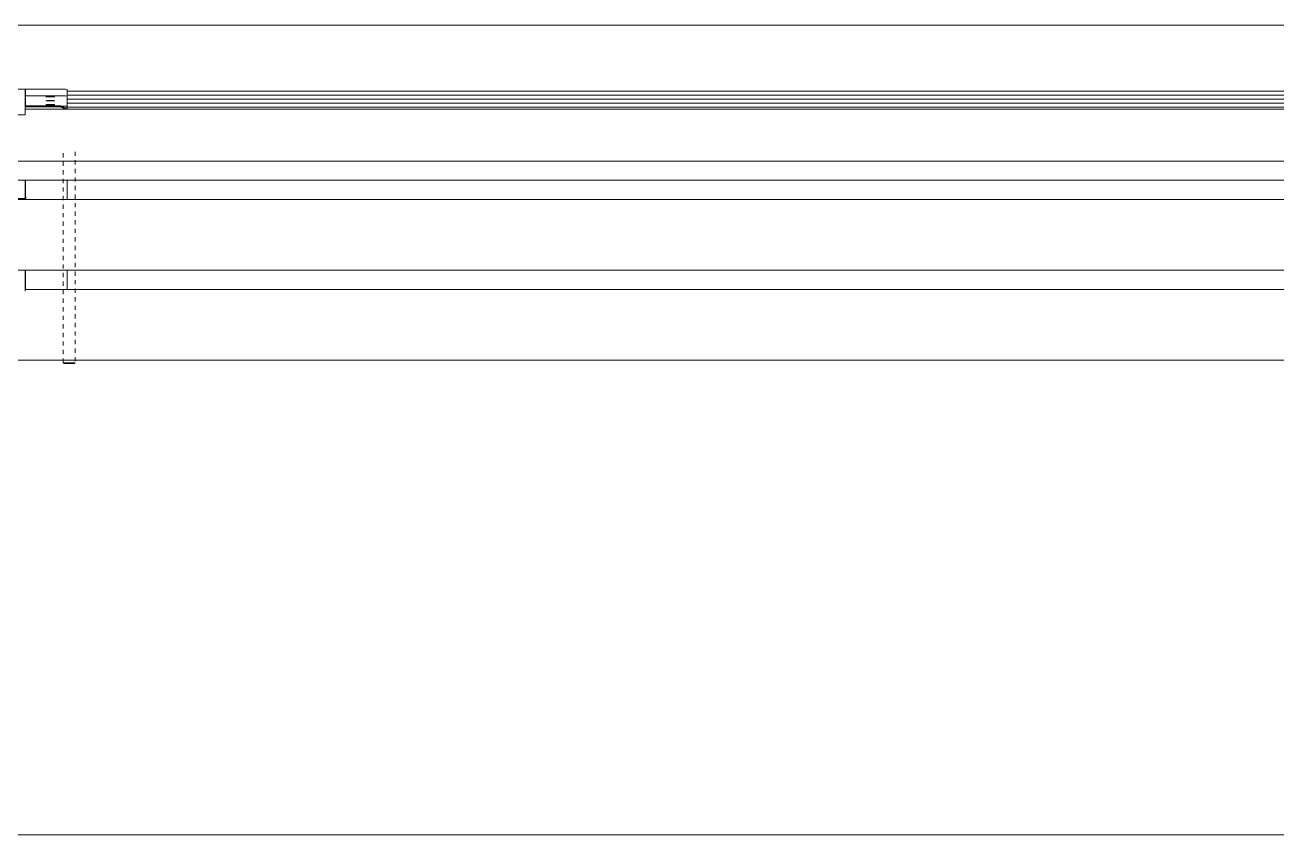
# Model space of a CAD drawing. Header units: inches. Extents: x -12 to 176, y -4 to 123.
# Drawn here: x 3.85 to 33.13, y 99.43 to 118.36 of the extents above; entities that cross this region are included whole.
import ezdxf

# ---------------------------------------------------------------- set-up
doc = ezdxf.new("R2010")
doc.units = ezdxf.units.IN
doc.linetypes.add('HIDDEN', pattern=[1.905, 1.27, -0.635])
doc.layers.add('ZANO_R', color=7, linetype='Continuous', lineweight=0)
doc.layers.add('ZANO_R_przerywana', color=250, linetype='HIDDEN', lineweight=0)

msp = doc.modelspace()

# ---------------------------------------------------------------- linework, layer by layer
at = {"layer": 'ZANO_R'}
for p, q in [((1.60821, 118.36439), (72.2382, 118.36439)), ((3.45861, 116.86771), (3.85231, 116.86771)), ((3.85231, 116.86771), (3.85231, 116.37146)), ((3.86018, 116.86091), (3.85231, 116.86065)), ((4.63971, 116.86789), (3.86018, 116.86789)), ((3.86018, 116.86789), (3.86018, 116.71055)), ((4.67915, 116.86888), (4.63971, 116.86789)), ((4.71859, 116.86854), (4.67915, 116.86888)), ((4.75801, 116.86688), (4.71859, 116.86854)), ((4.79735, 116.86389), (4.75801, 116.86688)), ((4.83656, 116.85958), (4.79735, 116.86389)), ((4.83656, 116.70224), (4.83656, 116.85958)), ((35.7421, 116.81625), (4.83656, 116.81625)), ((3.86018, 116.70357), (3.85231, 116.70331)), ((3.85231, 116.65461), (3.86052, 116.65435)), ((3.86018, 116.63005), (3.85231, 116.63005)), ((3.86018, 116.53695), (3.85231, 116.53695)), ((4.63971, 116.71055), (3.86018, 116.71055)), ((3.86018, 116.71055), (3.86018, 116.70592)), ((3.86018, 116.70592), (3.86677, 116.70555)), ((3.86677, 116.70393), (3.86018, 116.70357)), ((3.86018, 116.652), (3.86018, 116.65436)), ((3.86383, 116.65218), (3.86018, 116.652)), ((3.86018, 116.652), (3.86018, 116.477)), ((3.86052, 116.65435), (3.86872, 116.65382)), ((3.86694, 116.65239), (3.86383, 116.65218)), ((3.86677, 116.70555), (3.86847, 116.7054)), ((3.86847, 116.70408), (3.86677, 116.70393)), ((3.86824, 116.6525), (3.86694, 116.65239)), ((3.86936, 116.65261), (3.86824, 116.6525)), ((3.86847, 116.7054), (3.86986, 116.70525)), ((3.86986, 116.70424), (3.86847, 116.70408)), ((3.86872, 116.65382), (3.86968, 116.65371)), ((3.87026, 116.65273), (3.86936, 116.65261)), ((3.86968, 116.65371), (3.8701, 116.65365)), ((3.86986, 116.70525), (3.87041, 116.70516)), ((3.87041, 116.70432), (3.86986, 116.70424)), ((3.8701, 116.65365), (3.87048, 116.65359)), ((3.87064, 116.65279), (3.87026, 116.65273)), ((3.87041, 116.70516), (3.87066, 116.70512)), ((3.87066, 116.70436), (3.87041, 116.70432)), ((3.87048, 116.65359), (3.87081, 116.65354)), ((3.87096, 116.65286), (3.87064, 116.65279)), ((3.87066, 116.70512), (3.87088, 116.70508)), ((3.87088, 116.7044), (3.87066, 116.70436)), ((3.87081, 116.65354), (3.87095, 116.65351)), ((3.87088, 116.70508), (3.87107, 116.70504)), ((3.87107, 116.70444), (3.87088, 116.7044)), ((3.87095, 116.65351), (3.87109, 116.65348)), ((3.87109, 116.65289), (3.87096, 116.65286)), ((3.87107, 116.70504), (3.87116, 116.70502)), ((3.87116, 116.70446), (3.87107, 116.70444)), ((3.87109, 116.65348), (3.87121, 116.65345)), ((3.87122, 116.65292), (3.87109, 116.65289)), ((3.87116, 116.70502), (3.87124, 116.705)), ((3.87124, 116.70448), (3.87116, 116.70446)), ((3.87121, 116.65345), (3.87132, 116.65342)), ((3.87133, 116.65295), (3.87122, 116.65292)), ((3.87124, 116.705), (3.87131, 116.70498)), ((3.87131, 116.70451), (3.87124, 116.70448)), ((3.87131, 116.70498), (3.87138, 116.70496)), ((3.87138, 116.70453), (3.87131, 116.70451)), ((3.87132, 116.65342), (3.87137, 116.6534)), ((3.87138, 116.65297), (3.87133, 116.65295)), ((3.87137, 116.6534), (3.87141, 116.65338)), ((3.87138, 116.70496), (3.87145, 116.70493)), ((3.87145, 116.70455), (3.87138, 116.70453)), ((3.87143, 116.65298), (3.87138, 116.65297)), ((3.87141, 116.65338), (3.87146, 116.65337)), ((3.87147, 116.653), (3.87143, 116.65298)), ((3.87145, 116.70493), (3.87147, 116.70492)), ((3.87147, 116.70456), (3.87145, 116.70455)), ((3.87146, 116.65337), (3.8715, 116.65335)), ((3.87147, 116.70492), (3.8715, 116.70491)), ((3.8715, 116.70457), (3.87147, 116.70456)), ((3.87151, 116.65301), (3.87147, 116.653)), ((3.8715, 116.70491), (3.87153, 116.7049)), ((3.87153, 116.70458), (3.8715, 116.70457)), ((3.8715, 116.65335), (3.87153, 116.65334)), ((3.87153, 116.65302), (3.87151, 116.65301)), ((3.87153, 116.7049), (3.87155, 116.70489)), ((3.87155, 116.70459), (3.87153, 116.70458)), ((3.87153, 116.65334), (3.87155, 116.65333)), ((3.87154, 116.65303), (3.87153, 116.65302)), ((3.87156, 116.65304), (3.87154, 116.65303)), ((3.87155, 116.70489), (3.87157, 116.70488)), ((3.87157, 116.7046), (3.87155, 116.70459)), ((3.87155, 116.65333), (3.87157, 116.65332)), ((3.87158, 116.65304), (3.87156, 116.65304)), ((3.87157, 116.70488), (3.87159, 116.70487)), ((3.87159, 116.70461), (3.87157, 116.7046)), ((3.87157, 116.65332), (3.87158, 116.65332)), ((3.87158, 116.65332), (3.8716, 116.65331)), ((3.87159, 116.65305), (3.87158, 116.65304)), ((3.87159, 116.70487), (3.87161, 116.70486)), ((3.87161, 116.70462), (3.87159, 116.70461)), ((3.87161, 116.65306), (3.87159, 116.65305)), ((3.8716, 116.65331), (3.87161, 116.6533)), ((3.87161, 116.70486), (3.87163, 116.70485)), ((3.87163, 116.70463), (3.87161, 116.70462)), ((3.87161, 116.6533), (3.87162, 116.65329)), ((3.87162, 116.65307), (3.87161, 116.65306)), ((3.87162, 116.65329), (3.87163, 116.65329)), ((3.87163, 116.65307), (3.87162, 116.65307)), ((3.87163, 116.70485), (3.87165, 116.70484)), ((3.87165, 116.70464), (3.87163, 116.70463)), ((3.87163, 116.65329), (3.87165, 116.65328)), ((3.87164, 116.65308), (3.87163, 116.65307)), ((3.87165, 116.65309), (3.87164, 116.65308)), ((3.87165, 116.70484), (3.87166, 116.70483)), ((3.87166, 116.70466), (3.87165, 116.70464)), ((3.87165, 116.65328), (3.87166, 116.65327)), ((3.87166, 116.6531), (3.87165, 116.65309)), ((3.87166, 116.70483), (3.87167, 116.70482)), ((3.87167, 116.70467), (3.87166, 116.70466)), ((3.87166, 116.65327), (3.87166, 116.65326)), ((3.87166, 116.65326), (3.87167, 116.65325)), ((3.87167, 116.65311), (3.87166, 116.6531)), ((3.87167, 116.70482), (3.87168, 116.70481)), ((3.87168, 116.70468), (3.87167, 116.70467)), ((3.87167, 116.65325), (3.87168, 116.65325)), ((3.87168, 116.65311), (3.87167, 116.65311)), ((3.87168, 116.70481), (3.87169, 116.7048)), ((3.87169, 116.70469), (3.87168, 116.70468)), ((3.87168, 116.65325), (3.87169, 116.65324)), ((3.87169, 116.65312), (3.87168, 116.65311)), ((3.87169, 116.7048), (3.8717, 116.70478)), ((3.8717, 116.7047), (3.87169, 116.70469)), ((3.87169, 116.65324), (3.87169, 116.65323)), ((3.87169, 116.65323), (3.8717, 116.65322)), ((3.8717, 116.65314), (3.87169, 116.65313)), ((3.87169, 116.65313), (3.87169, 116.65312)), ((3.8717, 116.70478), (3.8717, 116.70477)), ((3.8717, 116.70477), (3.87171, 116.70476)), ((3.87171, 116.70472), (3.8717, 116.70471)), ((3.8717, 116.70471), (3.8717, 116.7047)), ((3.8717, 116.65322), (3.8717, 116.65322)), ((3.8717, 116.65322), (3.87171, 116.65321)), ((3.87171, 116.65315), (3.8717, 116.65314)), ((3.8717, 116.65314), (3.8717, 116.65314)), ((3.87171, 116.70476), (3.87171, 116.70475)), ((3.87171, 116.70475), (3.87171, 116.70474)), ((3.87171, 116.70474), (3.87171, 116.70473)), ((3.87171, 116.70473), (3.87171, 116.70472)), ((3.87171, 116.65321), (3.87171, 116.6532)), ((3.87171, 116.6532), (3.87171, 116.65319)), ((3.87171, 116.65319), (3.87171, 116.65318)), ((3.87171, 116.65318), (3.87171, 116.65318)), ((3.87171, 116.65318), (3.87171, 116.65317)), ((3.87171, 116.65317), (3.87171, 116.65316)), ((3.87171, 116.65316), (3.87171, 116.65315)), ((4.33656, 116.6873), (4.33657, 116.68732)), ((4.33656, 116.68727), (4.33656, 116.6873)), ((4.33656, 116.68725), (4.33656, 116.68727)), ((4.33657, 116.68722), (4.33656, 116.68725)), ((4.33656, 116.5942), (4.33657, 116.59422)), ((4.33656, 116.59417), (4.33656, 116.5942)), ((4.33656, 116.59415), (4.33656, 116.59417)), ((4.33657, 116.59412), (4.33656, 116.59415)), ((4.33657, 116.68735), (4.33659, 116.68737)), ((4.33657, 116.68732), (4.33657, 116.68735)), ((4.33657, 116.6872), (4.33657, 116.68722)), ((4.33659, 116.68717), (4.33657, 116.6872)), ((4.33657, 116.59425), (4.33659, 116.59427)), ((4.33657, 116.59422), (4.33657, 116.59425)), ((4.33657, 116.5941), (4.33657, 116.59412)), ((4.33659, 116.59407), (4.33657, 116.5941)), ((4.33659, 116.68737), (4.3366, 116.6874)), ((4.3366, 116.68715), (4.33659, 116.68717)), ((4.33659, 116.59427), (4.3366, 116.5943)), ((4.3366, 116.59405), (4.33659, 116.59407)), ((4.3366, 116.6874), (4.33662, 116.68742)), ((4.33662, 116.68712), (4.3366, 116.68715)), ((4.3366, 116.5943), (4.33662, 116.59432)), ((4.33662, 116.59402), (4.3366, 116.59405)), ((4.33662, 116.68742), (4.33664, 116.68745)), ((4.33664, 116.6871), (4.33662, 116.68712)), ((4.33662, 116.59432), (4.33664, 116.59435)), ((4.33664, 116.594), (4.33662, 116.59402)), ((4.33664, 116.68745), (4.33666, 116.68747)), ((4.33666, 116.68707), (4.33664, 116.6871)), ((4.33664, 116.59435), (4.33666, 116.59437)), ((4.33666, 116.59397), (4.33664, 116.594)), ((4.33666, 116.68747), (4.33669, 116.6875)), ((4.33669, 116.68705), (4.33666, 116.68707)), ((4.33666, 116.59437), (4.33669, 116.5944)), ((4.33669, 116.59395), (4.33666, 116.59397)), ((4.33669, 116.6875), (4.33673, 116.68752)), ((4.33673, 116.68702), (4.33669, 116.68705)), ((4.33669, 116.5944), (4.33673, 116.59442)), ((4.33673, 116.59392), (4.33669, 116.59395)), ((4.33673, 116.68752), (4.33676, 116.68755)), ((4.33676, 116.687), (4.33673, 116.68702)), ((4.33673, 116.59442), (4.33676, 116.59445)), ((4.33676, 116.5939), (4.33673, 116.59392)), ((4.33676, 116.68755), (4.3368, 116.68757)), ((4.3368, 116.68697), (4.33676, 116.687)), ((4.33676, 116.59445), (4.3368, 116.59447)), ((4.3368, 116.59387), (4.33676, 116.5939)), ((4.3368, 116.68757), (4.33684, 116.6876)), ((4.33684, 116.68695), (4.3368, 116.68697)), ((4.3368, 116.59447), (4.33684, 116.5945)), ((4.33684, 116.59385), (4.3368, 116.59387)), ((4.33684, 116.6876), (4.33689, 116.68763)), ((4.33689, 116.68692), (4.33684, 116.68695)), ((4.33684, 116.5945), (4.33689, 116.59453)), ((4.33689, 116.59382), (4.33684, 116.59385)), ((4.33689, 116.68763), (4.33694, 116.68765)), ((4.33694, 116.6869), (4.33689, 116.68692)), ((4.33689, 116.59453), (4.33694, 116.59455)), ((4.33694, 116.5938), (4.33689, 116.59382)), ((4.33694, 116.68765), (4.33699, 116.68768)), ((4.33699, 116.68687), (4.33694, 116.6869)), ((4.33694, 116.59455), (4.33699, 116.59458)), ((4.33699, 116.59377), (4.33694, 116.5938)), ((4.33699, 116.68768), (4.33705, 116.6877)), ((4.33705, 116.68684), (4.33699, 116.68687)), ((4.33699, 116.59458), (4.33705, 116.5946)), ((4.33705, 116.59374), (4.33699, 116.59377)), ((4.33705, 116.6877), (4.33711, 116.68773)), ((4.33711, 116.68682), (4.33705, 116.68684)), ((4.33705, 116.5946), (4.33711, 116.59463)), ((4.33711, 116.59372), (4.33705, 116.59374)), ((4.33711, 116.68773), (4.33717, 116.68775)), ((4.33717, 116.68679), (4.33711, 116.68682)), ((4.33711, 116.59463), (4.33717, 116.59465)), ((4.33717, 116.59369), (4.33711, 116.59372)), ((4.33717, 116.68775), (4.33724, 116.68778)), ((4.33724, 116.68677), (4.33717, 116.68679)), ((4.33717, 116.59465), (4.33724, 116.59468)), ((4.33724, 116.59367), (4.33717, 116.59369)), ((4.33724, 116.68778), (4.33738, 116.68783)), ((4.33738, 116.68672), (4.33724, 116.68677)), ((4.33724, 116.59468), (4.33738, 116.59473)), ((4.33738, 116.59362), (4.33724, 116.59367)), ((4.33738, 116.68783), (4.33754, 116.68788)), ((4.33754, 116.68666), (4.33738, 116.68672)), ((4.33738, 116.59473), (4.33754, 116.59478)), ((4.33754, 116.59356), (4.33738, 116.59362)), ((4.33754, 116.68788), (4.33772, 116.68793)), ((4.33772, 116.68661), (4.33754, 116.68666)), ((4.33754, 116.59478), (4.33772, 116.59483)), ((4.33772, 116.59351), (4.33754, 116.59356)), ((4.33772, 116.68793), (4.33791, 116.68799)), ((4.33791, 116.68656), (4.33772, 116.68661)), ((4.33772, 116.59483), (4.33791, 116.59489)), ((4.33791, 116.59346), (4.33772, 116.59351)), ((4.33791, 116.68799), (4.33833, 116.68809)), ((4.33833, 116.68646), (4.33791, 116.68656)), ((4.33791, 116.59489), (4.33833, 116.59499)), ((4.33833, 116.59336), (4.33791, 116.59346)), ((4.33833, 116.68809), (4.33882, 116.68819)), ((4.33882, 116.68635), (4.33833, 116.68646)), ((4.33833, 116.59499), (4.33882, 116.59509)), ((4.33882, 116.59325), (4.33833, 116.59336)), ((4.33882, 116.68819), (4.33937, 116.6883)), ((4.33937, 116.68625), (4.33882, 116.68635)), ((4.33882, 116.59509), (4.33937, 116.5952)), ((4.33937, 116.59315), (4.33882, 116.59325)), ((4.33937, 116.6883), (4.34066, 116.68851)), ((4.34066, 116.68604), (4.33937, 116.68625)), ((4.33937, 116.5952), (4.34066, 116.59541)), ((4.34066, 116.59294), (4.33937, 116.59315)), ((4.34066, 116.68851), (4.34221, 116.68872)), ((4.34221, 116.68583), (4.34066, 116.68604)), ((4.34066, 116.59541), (4.34221, 116.59562)), ((4.34221, 116.59273), (4.34066, 116.59294)), ((4.34221, 116.68872), (4.34402, 116.68893)), ((4.34402, 116.68562), (4.34221, 116.68583)), ((4.34221, 116.59562), (4.34402, 116.59583)), ((4.34402, 116.59252), (4.34221, 116.59273)), ((4.34402, 116.68893), (4.34843, 116.68934)), ((4.34843, 116.68521), (4.34402, 116.68562)), ((4.34402, 116.59583), (4.34843, 116.59624)), ((4.34843, 116.59211), (4.34402, 116.59252)), ((4.34843, 116.68934), (4.35389, 116.68973)), ((4.35389, 116.68482), (4.34843, 116.68521)), ((4.34843, 116.59624), (4.35389, 116.59663)), ((4.35389, 116.59172), (4.34843, 116.59211)), ((4.35389, 116.68973), (4.36769, 116.69045)), ((4.36769, 116.6841), (4.35389, 116.68482)), ((4.35389, 116.59663), (4.36769, 116.59735)), ((4.36769, 116.591), (4.35389, 116.59172)), ((4.36769, 116.69045), (4.40373, 116.69145)), ((4.40373, 116.6831), (4.36769, 116.6841)), ((4.36769, 116.59735), (4.40373, 116.59835)), ((4.40373, 116.59), (4.36769, 116.591)), ((4.40373, 116.69145), (4.44286, 116.69176)), ((4.44286, 116.68278), (4.40373, 116.6831)), ((4.40373, 116.59835), (4.44286, 116.59866)), ((4.44286, 116.58968), (4.40373, 116.59)), ((4.44286, 116.69176), (4.48199, 116.69145)), ((4.48199, 116.6831), (4.44286, 116.68278)), ((4.44286, 116.59866), (4.48199, 116.59835)), ((4.48199, 116.59), (4.44286, 116.58968)), ((4.48199, 116.69145), (4.51802, 116.69045)), ((4.51802, 116.6841), (4.48199, 116.6831)), ((4.48199, 116.59835), (4.51802, 116.59735)), ((4.51802, 116.591), (4.48199, 116.59)), ((4.51802, 116.69045), (4.53183, 116.68973)), ((4.53183, 116.68482), (4.51802, 116.6841)), ((4.51802, 116.59735), (4.53183, 116.59663)), ((4.53183, 116.59172), (4.51802, 116.591)), ((4.53183, 116.68973), (4.53728, 116.68934)), ((4.53728, 116.68521), (4.53183, 116.68482)), ((4.53183, 116.59663), (4.53728, 116.59624)), ((4.53728, 116.59211), (4.53183, 116.59172)), ((4.53728, 116.68934), (4.54169, 116.68893)), ((4.54169, 116.68562), (4.53728, 116.68521)), ((4.53728, 116.59624), (4.54169, 116.59583)), ((4.54169, 116.59252), (4.53728, 116.59211)), ((4.54169, 116.68893), (4.54351, 116.68872)), ((4.54351, 116.68583), (4.54169, 116.68562)), ((4.54169, 116.59583), (4.54351, 116.59562)), ((4.54351, 116.59273), (4.54169, 116.59252)), ((4.54351, 116.68872), (4.54505, 116.68851)), ((4.54505, 116.68604), (4.54351, 116.68583)), ((4.54351, 116.59562), (4.54505, 116.59541)), ((4.54505, 116.59294), (4.54351, 116.59273)), ((4.54505, 116.68851), (4.54635, 116.6883)), ((4.54635, 116.68625), (4.54505, 116.68604)), ((4.54505, 116.59541), (4.54635, 116.5952)), ((4.54635, 116.59315), (4.54505, 116.59294)), ((4.54635, 116.6883), (4.5469, 116.68819)), ((4.5469, 116.68635), (4.54635, 116.68625)), ((4.54635, 116.5952), (4.5469, 116.59509)), ((4.5469, 116.59325), (4.54635, 116.59315)), ((4.5469, 116.68819), (4.54738, 116.68809)), ((4.54738, 116.68646), (4.5469, 116.68635)), ((4.5469, 116.59509), (4.54738, 116.59499)), ((4.54738, 116.59336), (4.5469, 116.59325)), ((4.54738, 116.68809), (4.54781, 116.68799)), ((4.54781, 116.68656), (4.54738, 116.68646)), ((4.54738, 116.59499), (4.54781, 116.59489)), ((4.54781, 116.59346), (4.54738, 116.59336)), ((4.54781, 116.68799), (4.548, 116.68793)), ((4.548, 116.68661), (4.54781, 116.68656)), ((4.54781, 116.59489), (4.548, 116.59483)), ((4.548, 116.59351), (4.54781, 116.59346)), ((4.548, 116.68793), (4.54817, 116.68788)), ((4.54817, 116.68666), (4.548, 116.68661)), ((4.548, 116.59483), (4.54817, 116.59478)), ((4.54817, 116.59356), (4.548, 116.59351)), ((4.54817, 116.68788), (4.54833, 116.68783)), ((4.54833, 116.68672), (4.54817, 116.68666)), ((4.54817, 116.59478), (4.54833, 116.59473)), ((4.54833, 116.59362), (4.54817, 116.59356)), ((4.54833, 116.68783), (4.54848, 116.68778)), ((4.54848, 116.68677), (4.54833, 116.68672)), ((4.54833, 116.59473), (4.54848, 116.59468)), ((4.54848, 116.59367), (4.54833, 116.59362)), ((4.54848, 116.68778), (4.54855, 116.68775)), ((4.54855, 116.68679), (4.54848, 116.68677)), ((4.54848, 116.59468), (4.54855, 116.59465)), ((4.54855, 116.59369), (4.54848, 116.59367)), ((4.54855, 116.68775), (4.54861, 116.68773)), ((4.54861, 116.68682), (4.54855, 116.68679)), ((4.54855, 116.59465), (4.54861, 116.59463)), ((4.54861, 116.59372), (4.54855, 116.59369)), ((4.54861, 116.68773), (4.54867, 116.6877)), ((4.54867, 116.68684), (4.54861, 116.68682)), ((4.54861, 116.59463), (4.54867, 116.5946)), ((4.54867, 116.59374), (4.54861, 116.59372)), ((4.54867, 116.6877), (4.54873, 116.68768)), ((4.54873, 116.68687), (4.54867, 116.68684)), ((4.54867, 116.5946), (4.54873, 116.59458)), ((4.54873, 116.59377), (4.54867, 116.59374)), ((4.54873, 116.68768), (4.54878, 116.68765)), ((4.54878, 116.6869), (4.54873, 116.68687)), ((4.54873, 116.59458), (4.54878, 116.59455)), ((4.54878, 116.5938), (4.54873, 116.59377)), ((4.54878, 116.68765), (4.54883, 116.68763)), ((4.54883, 116.68692), (4.54878, 116.6869)), ((4.54878, 116.59455), (4.54883, 116.59453)), ((4.54883, 116.59382), (4.54878, 116.5938)), ((4.54883, 116.68763), (4.54888, 116.6876)), ((4.54888, 116.68695), (4.54883, 116.68692)), ((4.54883, 116.59453), (4.54888, 116.5945)), ((4.54888, 116.59385), (4.54883, 116.59382)), ((4.54888, 116.6876), (4.54892, 116.68757)), ((4.54892, 116.68697), (4.54888, 116.68695)), ((4.54888, 116.5945), (4.54892, 116.59447)), ((4.54892, 116.59387), (4.54888, 116.59385)), ((4.54892, 116.68757), (4.54896, 116.68755)), ((4.54896, 116.687), (4.54892, 116.68697)), ((4.54892, 116.59447), (4.54896, 116.59445)), ((4.54896, 116.5939), (4.54892, 116.59387)), ((4.54896, 116.68755), (4.54899, 116.68752)), ((4.54899, 116.68702), (4.54896, 116.687)), ((4.54896, 116.59445), (4.54899, 116.59442)), ((4.54899, 116.59392), (4.54896, 116.5939)), ((4.54899, 116.68752), (4.54902, 116.6875)), ((4.54902, 116.68705), (4.54899, 116.68702)), ((4.54899, 116.59442), (4.54902, 116.5944)), ((4.54902, 116.59395), (4.54899, 116.59392)), ((4.54902, 116.6875), (4.54905, 116.68747)), ((4.54905, 116.68707), (4.54902, 116.68705)), ((4.54902, 116.5944), (4.54905, 116.59437)), ((4.54905, 116.59397), (4.54902, 116.59395)), ((4.54905, 116.68747), (4.54908, 116.68745)), ((4.54908, 116.6871), (4.54905, 116.68707)), ((4.54905, 116.59437), (4.54908, 116.59435)), ((4.54908, 116.594), (4.54905, 116.59397)), ((4.54908, 116.68745), (4.5491, 116.68742)), ((4.5491, 116.68712), (4.54908, 116.6871)), ((4.54908, 116.59435), (4.5491, 116.59432)), ((4.5491, 116.59402), (4.54908, 116.594)), ((4.5491, 116.68742), (4.54912, 116.6874)), ((4.54912, 116.68715), (4.5491, 116.68712)), ((4.5491, 116.59432), (4.54912, 116.5943)), ((4.54912, 116.59405), (4.5491, 116.59402)), ((4.54912, 116.6874), (4.54913, 116.68737)), ((4.54913, 116.68717), (4.54912, 116.68715)), ((4.54912, 116.5943), (4.54913, 116.59427)), ((4.54913, 116.59407), (4.54912, 116.59405)), ((4.54913, 116.68737), (4.54914, 116.68735)), ((4.54914, 116.6872), (4.54913, 116.68717)), ((4.54913, 116.59427), (4.54914, 116.59425)), ((4.54914, 116.5941), (4.54913, 116.59407)), ((4.54914, 116.68735), (4.54915, 116.68732)), ((4.54915, 116.68722), (4.54914, 116.6872)), ((4.54914, 116.59425), (4.54915, 116.59422)), ((4.54915, 116.59412), (4.54914, 116.5941)), ((4.54915, 116.68732), (4.54916, 116.6873)), ((4.54916, 116.68725), (4.54915, 116.68722)), ((4.54915, 116.59422), (4.54916, 116.5942)), ((4.54916, 116.59415), (4.54915, 116.59412)), ((4.54916, 116.6873), (4.54916, 116.68727)), ((4.54916, 116.68727), (4.54916, 116.68725)), ((4.54916, 116.5942), (4.54916, 116.59417)), ((4.54916, 116.59417), (4.54916, 116.59415)), ((4.67915, 116.71154), (4.63971, 116.71055)), ((4.71859, 116.7112), (4.67915, 116.71154)), ((4.75801, 116.70954), (4.71859, 116.7112)), ((4.79735, 116.70655), (4.75801, 116.70954)), ((4.83656, 116.70224), (4.79735, 116.70655)), ((35.7421, 116.72315), (4.83656, 116.72315)), ((4.83656, 116.47072), (4.83656, 116.70224)), ((35.7421, 116.63005), (4.83656, 116.63005)), ((35.7421, 116.53695), (4.83656, 116.53695)), ((3.45861, 116.26851), (3.85231, 116.26851)), ((3.86018, 116.50513), (3.85231, 116.50487)), ((3.85231, 116.477), (4.63971, 116.477)), ((3.85231, 116.45606), (4.63971, 116.45606)), ((3.85231, 116.39455), (36.72635, 116.39455)), ((3.85231, 116.37146), (3.85231, 116.26852)), ((4.33656, 116.5011), (4.33657, 116.50112)), ((4.33656, 116.50107), (4.33656, 116.5011)), ((4.33656, 116.50105), (4.33656, 116.50107)), ((4.33657, 116.50102), (4.33656, 116.50105)), ((4.33657, 116.50115), (4.33659, 116.50117)), ((4.33657, 116.50112), (4.33657, 116.50115)), ((4.33657, 116.501), (4.33657, 116.50102)), ((4.33659, 116.50097), (4.33657, 116.501)), ((4.33659, 116.50117), (4.3366, 116.5012)), ((4.3366, 116.50095), (4.33659, 116.50097)), ((4.3366, 116.5012), (4.33662, 116.50122)), ((4.33662, 116.50092), (4.3366, 116.50095)), ((4.33662, 116.50122), (4.33664, 116.50125)), ((4.33664, 116.5009), (4.33662, 116.50092)), ((4.33664, 116.50125), (4.33666, 116.50127)), ((4.33666, 116.50087), (4.33664, 116.5009)), ((4.33666, 116.50127), (4.33669, 116.5013)), ((4.33669, 116.50085), (4.33666, 116.50087)), ((4.33669, 116.5013), (4.33673, 116.50132)), ((4.33673, 116.50082), (4.33669, 116.50085)), ((4.33673, 116.50132), (4.33676, 116.50135)), ((4.33676, 116.5008), (4.33673, 116.50082)), ((4.33676, 116.50135), (4.3368, 116.50138)), ((4.3368, 116.50077), (4.33676, 116.5008)), ((4.3368, 116.50138), (4.33684, 116.5014)), ((4.33684, 116.50075), (4.3368, 116.50077)), ((4.33684, 116.5014), (4.33689, 116.50143)), ((4.33689, 116.50072), (4.33684, 116.50075)), ((4.33689, 116.50143), (4.33694, 116.50145)), ((4.33694, 116.5007), (4.33689, 116.50072)), ((4.33694, 116.50145), (4.33699, 116.50148)), ((4.33699, 116.50067), (4.33694, 116.5007)), ((4.33699, 116.50148), (4.33705, 116.5015)), ((4.33705, 116.50064), (4.33699, 116.50067)), ((4.33705, 116.5015), (4.33711, 116.50153)), ((4.33711, 116.50062), (4.33705, 116.50064)), ((4.33711, 116.50153), (4.33717, 116.50155)), ((4.33717, 116.50059), (4.33711, 116.50062)), ((4.33717, 116.50155), (4.33724, 116.50158)), ((4.33724, 116.50057), (4.33717, 116.50059)), ((4.33724, 116.50158), (4.33738, 116.50163)), ((4.33738, 116.50052), (4.33724, 116.50057)), ((4.33738, 116.50163), (4.33754, 116.50168)), ((4.33754, 116.50046), (4.33738, 116.50052)), ((4.33754, 116.50168), (4.33772, 116.50173)), ((4.33772, 116.50041), (4.33754, 116.50046)), ((4.33772, 116.50173), (4.33791, 116.50179)), ((4.33791, 116.50036), (4.33772, 116.50041)), ((4.33791, 116.50179), (4.33833, 116.50189)), ((4.33833, 116.50026), (4.33791, 116.50036)), ((4.33833, 116.50189), (4.33882, 116.50199)), ((4.33882, 116.50015), (4.33833, 116.50026)), ((4.33882, 116.50199), (4.33937, 116.5021)), ((4.33937, 116.50005), (4.33882, 116.50015)), ((4.33937, 116.5021), (4.34066, 116.50231)), ((4.34066, 116.49984), (4.33937, 116.50005)), ((4.34066, 116.50231), (4.34221, 116.50252)), ((4.34221, 116.49963), (4.34066, 116.49984)), ((4.34221, 116.50252), (4.34402, 116.50273)), ((4.34402, 116.49942), (4.34221, 116.49963)), ((4.34402, 116.50273), (4.34843, 116.50314)), ((4.34843, 116.49901), (4.34402, 116.49942)), ((4.34843, 116.50314), (4.35389, 116.50353)), ((4.35389, 116.49862), (4.34843, 116.49901)), ((4.35389, 116.50353), (4.36769, 116.50425)), ((4.36769, 116.4979), (4.35389, 116.49862)), ((4.36769, 116.50425), (4.40373, 116.50525)), ((4.40373, 116.4969), (4.36769, 116.4979)), ((4.40373, 116.50525), (4.44286, 116.50556)), ((4.44286, 116.49658), (4.40373, 116.4969)), ((4.44286, 116.50556), (4.48199, 116.50525)), ((4.48199, 116.4969), (4.44286, 116.49658)), ((4.48199, 116.50525), (4.51802, 116.50425)), ((4.51802, 116.4979), (4.48199, 116.4969)), ((4.51802, 116.50425), (4.53183, 116.50353)), ((4.53183, 116.49862), (4.51802, 116.4979)), ((4.53183, 116.50353), (4.53728, 116.50314)), ((4.53728, 116.49901), (4.53183, 116.49862)), ((4.53728, 116.50314), (4.54169, 116.50273)), ((4.54169, 116.49942), (4.53728, 116.49901)), ((4.54169, 116.50273), (4.54351, 116.50252)), ((4.54351, 116.49963), (4.54169, 116.49942)), ((4.54351, 116.50252), (4.54505, 116.50231)), ((4.54505, 116.49984), (4.54351, 116.49963)), ((4.54505, 116.50231), (4.54635, 116.5021)), ((4.54635, 116.50005), (4.54505, 116.49984)), ((4.54635, 116.5021), (4.5469, 116.50199)), ((4.5469, 116.50015), (4.54635, 116.50005)), ((4.5469, 116.50199), (4.54738, 116.50189)), ((4.54738, 116.50026), (4.5469, 116.50015)), ((4.54738, 116.50189), (4.54781, 116.50179)), ((4.54781, 116.50036), (4.54738, 116.50026)), ((4.54781, 116.50179), (4.548, 116.50173)), ((4.548, 116.50041), (4.54781, 116.50036)), ((4.548, 116.50173), (4.54817, 116.50168)), ((4.54817, 116.50046), (4.548, 116.50041)), ((4.54817, 116.50168), (4.54833, 116.50163)), ((4.54833, 116.50052), (4.54817, 116.50046)), ((4.54833, 116.50163), (4.54848, 116.50158)), ((4.54848, 116.50057), (4.54833, 116.50052)), ((4.54848, 116.50158), (4.54855, 116.50155)), ((4.54855, 116.50059), (4.54848, 116.50057)), ((4.54855, 116.50155), (4.54861, 116.50153)), ((4.54861, 116.50062), (4.54855, 116.50059)), ((4.54861, 116.50153), (4.54867, 116.5015)), ((4.54867, 116.50064), (4.54861, 116.50062)), ((4.54867, 116.5015), (4.54873, 116.50148)), ((4.54873, 116.50067), (4.54867, 116.50064)), ((4.54873, 116.50148), (4.54878, 116.50145)), ((4.54878, 116.5007), (4.54873, 116.50067)), ((4.54878, 116.50145), (4.54883, 116.50143)), ((4.54883, 116.50072), (4.54878, 116.5007)), ((4.54883, 116.50143), (4.54888, 116.5014)), ((4.54888, 116.50075), (4.54883, 116.50072)), ((4.54888, 116.5014), (4.54892, 116.50138)), ((4.54892, 116.50077), (4.54888, 116.50075)), ((4.54892, 116.50138), (4.54896, 116.50135)), ((4.54896, 116.5008), (4.54892, 116.50077)), ((4.54896, 116.50135), (4.54899, 116.50132)), ((4.54899, 116.50082), (4.54896, 116.5008)), ((4.54899, 116.50132), (4.54902, 116.5013)), ((4.54902, 116.50085), (4.54899, 116.50082)), ((4.54902, 116.5013), (4.54905, 116.50127)), ((4.54905, 116.50087), (4.54902, 116.50085)), ((4.54905, 116.50127), (4.54908, 116.50125)), ((4.54908, 116.5009), (4.54905, 116.50087)), ((4.54908, 116.50125), (4.5491, 116.50122)), ((4.5491, 116.50092), (4.54908, 116.5009)), ((4.5491, 116.50122), (4.54912, 116.5012)), ((4.54912, 116.50095), (4.5491, 116.50092)), ((4.54912, 116.5012), (4.54913, 116.50117)), ((4.54913, 116.50097), (4.54912, 116.50095)), ((4.54913, 116.50117), (4.54914, 116.50115)), ((4.54914, 116.501), (4.54913, 116.50097)), ((4.54914, 116.50115), (4.54915, 116.50112)), ((4.54915, 116.50102), (4.54914, 116.501)), ((4.54915, 116.50112), (4.54916, 116.5011)), ((4.54916, 116.50105), (4.54915, 116.50102)), ((4.54916, 116.5011), (4.54916, 116.50107)), ((4.54916, 116.50107), (4.54916, 116.50105)), ((4.63971, 116.477), (4.64641, 116.4769)), ((4.63971, 116.45606), (4.64639, 116.45595)), ((4.64639, 116.45595), (4.65307, 116.45562)), ((4.64641, 116.4769), (4.6531, 116.47657)), ((4.65307, 116.45562), (4.65973, 116.45506)), ((4.6531, 116.47657), (4.65978, 116.47601)), ((4.65973, 116.45506), (4.66637, 116.45428)), ((4.65978, 116.47601), (4.66643, 116.47522)), ((4.66637, 116.45428), (4.67298, 116.45327)), ((4.66643, 116.47522), (4.67306, 116.47421)), ((4.67298, 116.45327), (4.67956, 116.45204)), ((4.67306, 116.47421), (4.67964, 116.47297)), ((4.67956, 116.45204), (4.68608, 116.45058)), ((4.67964, 116.47297), (4.68618, 116.47151)), ((4.68608, 116.45058), (4.69255, 116.44891)), ((4.68618, 116.47151), (4.69267, 116.46983)), ((4.69255, 116.44891), (4.69897, 116.44702)), ((4.69267, 116.46983), (4.6991, 116.46793)), ((4.6944, 116.46932), (4.83656, 116.47072)), ((4.69897, 116.44702), (4.70531, 116.44491)), ((4.6991, 116.46793), (4.70545, 116.46582)), ((4.70531, 116.44491), (4.71158, 116.44259)), ((4.70545, 116.46582), (4.71174, 116.46349)), ((4.71158, 116.44259), (4.71777, 116.44006)), ((4.71174, 116.46349), (4.71793, 116.46095)), ((4.71777, 116.44006), (4.72387, 116.43732)), ((4.71793, 116.46095), (4.72404, 116.45819)), ((4.72387, 116.43732), (4.72988, 116.43438)), ((4.72404, 116.45819), (4.73006, 116.45524)), ((4.72988, 116.43438), (4.73578, 116.43124)), ((4.73006, 116.45524), (4.73597, 116.45208)), ((4.73578, 116.43124), (4.74157, 116.4279)), ((4.73597, 116.45208), (4.74177, 116.44872)), ((4.74157, 116.4279), (4.74724, 116.42436)), ((4.74177, 116.44872), (4.74745, 116.44517)), ((4.74724, 116.42436), (4.75279, 116.42063)), ((4.74745, 116.44517), (4.753, 116.44142)), ((4.75279, 116.42063), (4.75822, 116.41672)), ((4.753, 116.44142), (4.75843, 116.43749)), ((4.75822, 116.41672), (4.7635, 116.41263)), ((4.75843, 116.43749), (4.76372, 116.43338)), ((4.7635, 116.41263), (4.76865, 116.40836)), ((4.76372, 116.43338), (4.76887, 116.42909)), ((4.83656, 116.42929), (4.76817, 116.42973)), ((4.76865, 116.40836), (4.77365, 116.40392)), ((4.76887, 116.42909), (4.77387, 116.42463)), ((4.77365, 116.40392), (4.77849, 116.39931)), ((4.77387, 116.42463), (4.77871, 116.42)), ((4.77849, 116.39931), (4.78318, 116.39455)), ((4.77871, 116.42), (4.7834, 116.41521)), ((4.7834, 116.41521), (4.78792, 116.41026)), ((4.78792, 116.41026), (4.79227, 116.40517)), ((4.79227, 116.40517), (4.79644, 116.39993)), ((4.79644, 116.39993), (4.80044, 116.39455)), ((4.83656, 116.42929), (4.83656, 116.47072)), ((35.7421, 116.44385), (4.83656, 116.44385)), ((4.83656, 116.39455), (4.83656, 116.42929)), ((1.4901, 115.17989), (72.35631, 115.17989)), ((72.2382, 114.74213), (1.60821, 114.74213)), ((3.85231, 114.74213), (3.85231, 114.70873)), ((3.85231, 114.70873), (3.85231, 114.41224)), ((3.86018, 114.35732), (3.86018, 114.74213)), ((4.83656, 114.74213), (4.83656, 114.28744)), ((1.60821, 114.28744), (72.2382, 114.28744)), ((3.45861, 114.30984), (3.85231, 114.30984)), ((3.853, 114.29641), (3.85183, 114.29573)), ((3.85231, 114.41224), (3.85231, 114.30984)), ((3.85231, 114.31704), (3.85342, 114.31771)), ((3.85415, 114.29714), (3.853, 114.29641)), ((3.85342, 114.31771), (3.85452, 114.31842)), ((3.85527, 114.29791), (3.85415, 114.29714)), ((3.85452, 114.31842), (3.85559, 114.31917)), ((3.85636, 114.29871), (3.85527, 114.29791)), ((3.85559, 114.31917), (3.85663, 114.31996)), ((3.85743, 114.29956), (3.85636, 114.29871)), ((3.85663, 114.31996), (3.85765, 114.32077)), ((3.85846, 114.30044), (3.85743, 114.29956)), ((3.85765, 114.32077), (3.85864, 114.32163)), ((3.85946, 114.30135), (3.85846, 114.30044)), ((3.85864, 114.32163), (3.8596, 114.32251)), ((3.86043, 114.3023), (3.85946, 114.30135)), ((3.8596, 114.32251), (3.86053, 114.32343)), ((3.86018, 114.35732), (3.86113, 114.35634)), ((3.86137, 114.30328), (3.86043, 114.3023)), ((3.86053, 114.32343), (3.86143, 114.32437)), ((3.86113, 114.35634), (3.86204, 114.35534)), ((3.86227, 114.3043), (3.86137, 114.30328)), ((3.86143, 114.32437), (3.8623, 114.32535)), ((3.86204, 114.35534), (3.86291, 114.3543)), ((3.86314, 114.30534), (3.86227, 114.3043)), ((3.8623, 114.32535), (3.86314, 114.32636)), ((3.86291, 114.3543), (3.86375, 114.35323)), ((3.86314, 114.32636), (3.86394, 114.32739)), ((3.86397, 114.30642), (3.86314, 114.30534)), ((3.86375, 114.35323), (3.86455, 114.35214)), ((3.86394, 114.32739), (3.8647, 114.32845)), ((3.86476, 114.30752), (3.86397, 114.30642)), ((3.86455, 114.35214), (3.86531, 114.35101)), ((3.8647, 114.32845), (3.86543, 114.32953)), ((3.86551, 114.30865), (3.86476, 114.30752)), ((3.86531, 114.35101), (3.86604, 114.34987)), ((3.86543, 114.32953), (3.86612, 114.33064)), ((3.86622, 114.3098), (3.86551, 114.30865)), ((3.86604, 114.34987), (3.86672, 114.34869)), ((3.86612, 114.33064), (3.86678, 114.33177)), ((3.86689, 114.31098), (3.86622, 114.3098)), ((3.86672, 114.34869), (3.86736, 114.3475)), ((3.86678, 114.33177), (3.8674, 114.33292)), ((3.86752, 114.31218), (3.86689, 114.31098)), ((3.86736, 114.3475), (3.86796, 114.34628)), ((3.8674, 114.33292), (3.86798, 114.33409)), ((3.86811, 114.31341), (3.86752, 114.31218)), ((3.86796, 114.34628), (3.86852, 114.34504)), ((3.86798, 114.33409), (3.86852, 114.33528)), ((3.86866, 114.31465), (3.86811, 114.31341)), ((3.86852, 114.34504), (3.86903, 114.34378)), ((3.86852, 114.33528), (3.86902, 114.33648)), ((3.86916, 114.31591), (3.86866, 114.31465)), ((3.86902, 114.33648), (3.86947, 114.33771)), ((3.86903, 114.34378), (3.8695, 114.34251)), ((3.86961, 114.31719), (3.86916, 114.31591)), ((3.86947, 114.33771), (3.86989, 114.33894)), ((3.8695, 114.34251), (3.86992, 114.34122)), ((3.87003, 114.31848), (3.86961, 114.31719)), ((3.86989, 114.33894), (3.87027, 114.3402)), ((3.86992, 114.34122), (3.8703, 114.33992)), ((3.87039, 114.31979), (3.87003, 114.31848)), ((3.8703, 114.33992), (3.87064, 114.3386)), ((3.87072, 114.32111), (3.87039, 114.31979)), ((3.87064, 114.3386), (3.87092, 114.33728)), ((3.87099, 114.32244), (3.87072, 114.32111)), ((3.87092, 114.33728), (3.87116, 114.33594)), ((3.87122, 114.32377), (3.87099, 114.32244)), ((3.87116, 114.33594), (3.87136, 114.3346)), ((3.8714, 114.32512), (3.87122, 114.32377)), ((3.87136, 114.3346), (3.87151, 114.33325)), ((3.87154, 114.32647), (3.8714, 114.32512)), ((3.87151, 114.33325), (3.87161, 114.33189)), ((3.87163, 114.32782), (3.87154, 114.32647)), ((3.87161, 114.33189), (3.87166, 114.33054)), ((3.87167, 114.32918), (3.87163, 114.32782)), ((3.87166, 114.33054), (3.87167, 114.32918)), ((72.2382, 112.63503), (1.60821, 112.63503)), ((3.85231, 112.63503), (3.85231, 112.6173)), ((3.85231, 112.6173), (3.85231, 112.2271)), ((3.86018, 112.20729), (3.86018, 112.63503)), ((4.83656, 112.63503), (4.83656, 112.18034)), ((3.85231, 112.2271), (3.85231, 112.14607)), ((3.85231, 112.18034), (36.72635, 112.18034)), ((3.86018, 112.20729), (3.86109, 112.20635)), ((3.86109, 112.20635), (3.86198, 112.20539)), ((3.86198, 112.20539), (3.86282, 112.2044)), ((3.86282, 112.2044), (3.86364, 112.20337)), ((3.86364, 112.20337), (3.86442, 112.20233)), ((3.86442, 112.20233), (3.86516, 112.20125)), ((3.86516, 112.20125), (3.86587, 112.20015)), ((3.86587, 112.20015), (3.86654, 112.19903)), ((3.86596, 112.18034), (3.87027, 112.19017)), ((3.86654, 112.19903), (3.86717, 112.19789)), ((3.86717, 112.19789), (3.86777, 112.19672)), ((3.86777, 112.19672), (3.86832, 112.19554)), ((3.86832, 112.19554), (3.86884, 112.19434)), ((3.86884, 112.19434), (3.86931, 112.19312)), ((3.86931, 112.19312), (3.86974, 112.19189)), ((3.86974, 112.19189), (3.87013, 112.19064)), ((3.87013, 112.19064), (3.87048, 112.18938)), ((3.87048, 112.18938), (3.87078, 112.18811)), ((3.87078, 112.18811), (3.87105, 112.18683)), ((3.87105, 112.18683), (3.87127, 112.18554)), ((3.87127, 112.18554), (3.87144, 112.18425)), ((3.87144, 112.18425), (3.87157, 112.18295)), ((3.87157, 112.18295), (3.87166, 112.18164)), ((3.87166, 112.18164), (3.87171, 112.18034)), ((72.2382, 110.52793), (1.60821, 110.52793))]:
    msp.add_line(p, q, dxfattribs=at)
msp.add_lwpolyline([(-3.24405, 115.17989), (76.4408, 115.17989), (76.4408, 99.43184), (-3.24405, 99.43184)], close=True, dxfattribs=at)
msp.add_lwpolyline([(-12.38793, 99.43184), (176.21218, 99.43184)], dxfattribs=at)
at = {"layer": 'ZANO_R_przerywana', "ltscale": 0.05}
for p, q in [((4.74601, 110.47058), (4.74601, 115.40365)), ((5.0216, 115.40365), (5.0216, 110.47058))]:
    msp.add_line(p, q, dxfattribs=at)
at = {"layer": 'ZANO_R_przerywana'}
for p, q in [((4.76323, 110.45335), (4.74606, 110.47053)), ((4.75768, 110.47058), (4.74611, 110.47058)), ((5.0216, 110.47058), (4.75768, 110.47058)), ((4.76324, 110.45335), (4.76323, 110.45335)), ((4.76323, 110.45335), (4.76323, 110.45335)), ((4.76323, 110.45335), (4.76323, 110.45335)), ((4.76323, 110.45335), (4.76325, 110.45335)), ((4.76325, 110.45335), (4.76335, 110.45335)), ((4.76335, 110.45335), (4.76383, 110.45335)), ((4.76383, 110.45335), (4.76583, 110.45335)), ((4.76583, 110.45335), (4.77344, 110.45335)), ((4.77344, 110.45335), (5.00437, 110.45335)), ((5.02155, 110.47053), (5.00437, 110.45335)), ((5.0215, 110.47058), (5.0216, 110.47058)), ((5.0216, 110.47058), (5.0216, 110.47058))]:
    msp.add_line(p, q, dxfattribs=at)

doc.saveas('drawing.dxf')
